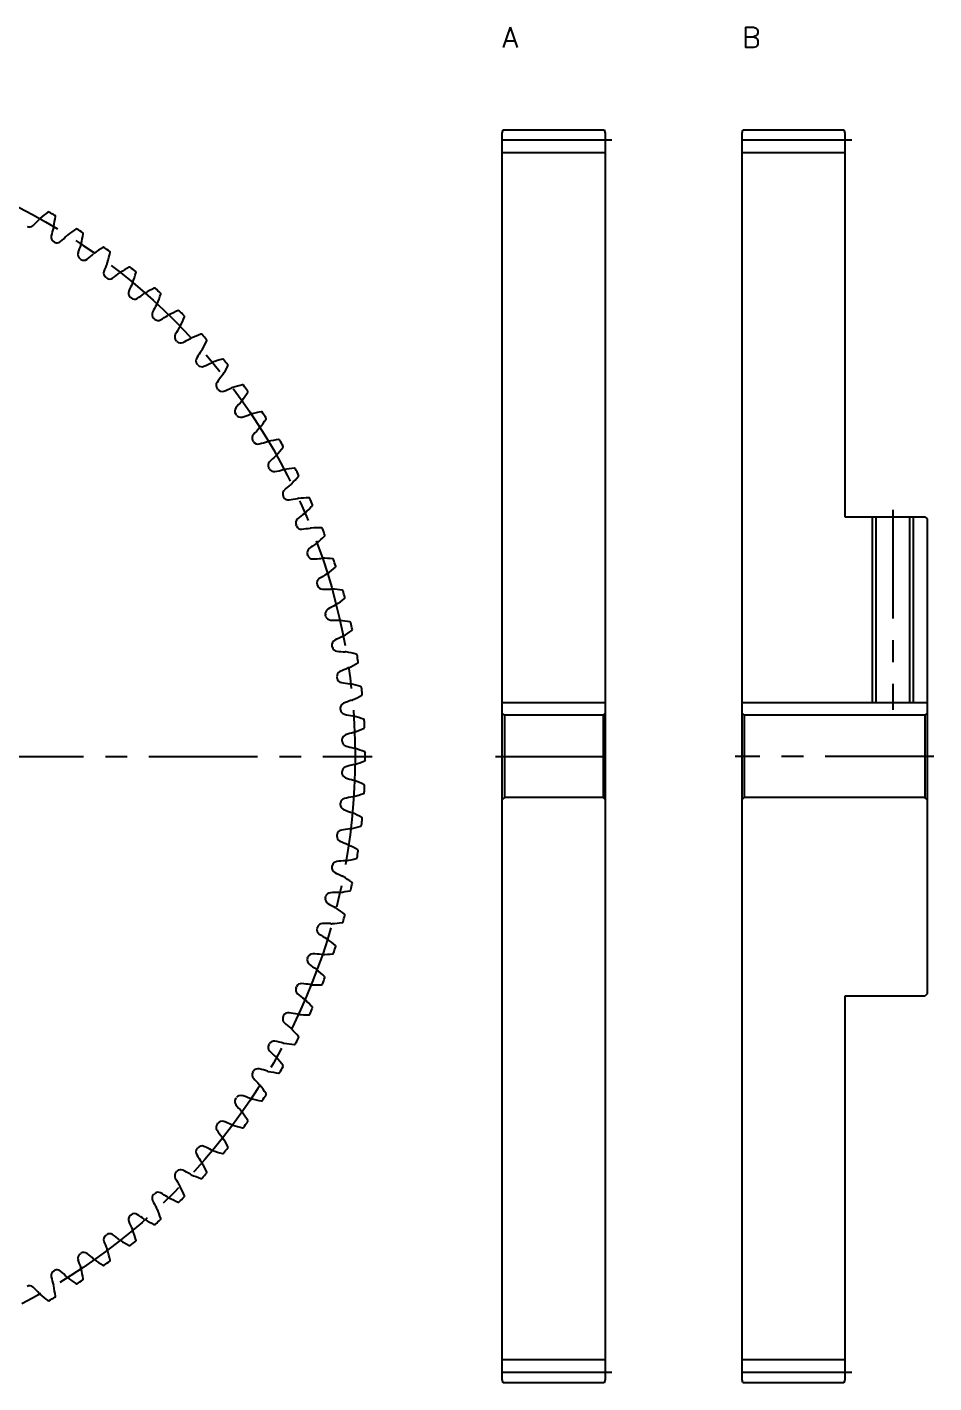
# Model space of a CAD drawing. Extents: x -1 to 266, y -13 to 208.
# Drawn here: x 133.6 to 266, y 10 to 208 of the extents above; entities that cross this region are included whole.
import ezdxf

# ---------------------------------------------------------------- set-up
doc = ezdxf.new("R2010")
doc.units = 0
doc.header["$LTSCALE"] = 0.5
doc.linetypes.add('CENTER', pattern=[50.8, 31.75, -6.35, 6.35, -6.35])
for name, color, linetype in [('MSM_CENTER', 1, 'CENTER'), ('MSM_CONTINUOUS', 7, 'CONTINUOUS'), ('MSM_NARROW', 5, 'CONTINUOUS'), ('MSM_PART_NUMBER', 7, 'CONTINUOUS')]:
    doc.layers.add(name, color=color, linetype=linetype)
doc.styles.get("Standard").update_dxf_attribs({"font": 'txt.shx', "height": 2, "bigfont": 'bigfont.shx'})

# ---------------------------------------------------------------- blocks, each defined once
blk = doc.blocks.new('*U6')
at = {"layer": 'MSM_PART_NUMBER'}
blk.add_text('A', height=3, dxfattribs=at).set_placement((203, 205))
blk = doc.blocks.new('*U7')
at = {"layer": 'MSM_PART_NUMBER'}
blk.add_text('B', height=3, dxfattribs=at).set_placement((238, 205))

msp = doc.modelspace()

# ---------------------------------------------------------------- linework, layer by layer
at = {"layer": 'MSM_CENTER'}
for p, q in [((219, 191.5), (202, 191.5)), ((254, 191.5), (237, 191.5)), ((260, 137.5), (260, 108.3)), ((-1, 101.5), (184, 101.5)), ((202, 101.5), (219, 101.5)), ((266, 101.5), (237, 101.5)), ((219, 11.5), (202, 11.5)), ((254, 11.5), (237, 11.5))]:
    msp.add_line(p, q, dxfattribs=at)
msp.add_circle((91.5, 101.5), 90, dxfattribs=at)
at = {"layer": 'MSM_CONTINUOUS'}
for p, q in [((203, 192.5), (203.13, 193)), ((203, 10.5), (203, 192.5)), ((203.13, 193), (217.87, 193)), ((217.87, 193), (218, 192.5)), ((218, 192.5), (218, 10.5)), ((238, 192.5), (238.13, 193)), ((238, 10.5), (238, 192.5)), ((238.13, 193), (252.87, 193)), ((252.87, 193), (253, 192.5)), ((253, 192.5), (253, 136.5)), ((218, 189.62), (203, 189.62)), ((253, 189.62), (238, 189.62)), ((253, 136.5), (264.7, 136.5)), ((257.54, 136.5), (257.54, 109.3)), ((262.46, 136.5), (262.46, 109.3)), ((264.7, 136.5), (265, 136.2)), ((265, 136.2), (265, 66.8)), ((218, 109.3), (203, 109.3)), ((265, 109.3), (238, 109.3)), ((203.3, 107.5), (203, 107.8)), ((217.7, 107.5), (203.3, 107.5)), ((203.3, 107.5), (203.3, 95.5)), ((218, 107.8), (217.7, 107.5)), ((217.7, 107.5), (217.7, 95.5)), ((238.3, 107.5), (238, 107.8)), ((264.7, 107.5), (238.3, 107.5)), ((238.3, 107.5), (238.3, 95.5)), ((265, 107.8), (264.7, 107.5)), ((264.7, 107.5), (264.7, 95.5)), ((203.3, 95.5), (203, 95.2)), ((217.7, 95.5), (203.3, 95.5)), ((218, 95.2), (217.7, 95.5)), ((238.3, 95.5), (238, 95.2)), ((264.7, 95.5), (238.3, 95.5)), ((265, 95.2), (264.7, 95.5)), ((253, 66.5), (253, 10.5)), ((264.7, 66.5), (253, 66.5)), ((265, 66.8), (264.7, 66.5)), ((218, 13.38), (203, 13.38)), ((253, 13.38), (238, 13.38)), ((203.13, 10), (203, 10.5)), ((217.87, 10), (203.13, 10)), ((218, 10.5), (217.87, 10)), ((238.13, 10), (238, 10.5)), ((252.87, 10), (238.13, 10)), ((253, 10.5), (252.87, 10))]:
    msp.add_line(p, q, dxfattribs=at)
for centre, radius, start, end in [((155.06, 157.3), 30, 127.8653, 130.75), ((136.74, 180.86), 0.15, 60.317, 127.8653), ((91.5, 101.5), 91.5, 59.683, 60.317), ((108.04, 184.44), 30, 349.25, 352.1347), ((137.61, 180.36), 0.15, 352.1347, 59.683), ((133.98, 179.56), 0.75, 241.4441, 314.7491), ((115.74, 197.97), 26.67, 314.7491, 317.4122), ((136.29, 179.08), 1.25, 130.75, 137.4301), ((162.93, 170.73), 26.67, 162.5878, 165.2509), ((136.29, 179.08), 1.25, 342.5699, 349.25), ((157.89, 153.89), 30, 124.8653, 127.75), ((140.83, 178.39), 0.15, 57.317, 124.8653), ((91.5, 101.5), 91.5, 56.683, 57.317), ((137.86, 177.32), 0.75, 165.2509, 238.556), ((91.5, 101.5), 88.13, 58.444, 58.556), ((138.01, 177.23), 0.75, 238.4441, 311.7491), ((120.75, 196.57), 26.67, 311.7491, 314.4122), ((140.29, 176.63), 1.25, 127.75, 134.4301), ((140.29, 176.63), 1.25, 339.5699, 346.25), ((112.36, 183.46), 30, 346.25, 349.1347), ((141.68, 177.84), 0.15, 349.1347, 56.683), ((141.77, 174.79), 0.75, 162.2509, 235.556), ((166.45, 166.89), 26.67, 159.5878, 162.2509), ((125.69, 194.91), 26.67, 308.7491, 311.4122), ((144.15, 173.97), 1.25, 124.75, 131.4301), ((160.54, 150.35), 30, 121.8653, 124.75), ((144.78, 175.7), 0.15, 54.317, 121.8653), ((91.5, 101.5), 91.5, 53.683, 54.317), ((116.62, 182.26), 30, 343.25, 346.1347), ((145.6, 175.11), 0.15, 346.1347, 53.683), ((91.5, 101.5), 88.13, 55.444, 55.556), ((141.91, 174.69), 0.75, 235.4441, 308.7491), ((145.53, 172.06), 0.75, 159.2509, 232.556), ((169.77, 162.88), 26.67, 156.5878, 159.2509), ((144.15, 173.97), 1.25, 336.5699, 343.25), ((163, 146.67), 30, 118.8653, 121.75), ((148.59, 172.81), 0.15, 51.317, 118.8653), ((91.5, 101.5), 91.5, 50.683, 51.317), ((149.38, 172.17), 0.15, 343.1347, 50.683), ((91.5, 101.5), 88.13, 52.444, 52.556), ((145.67, 171.96), 0.75, 232.4441, 305.7491), ((130.53, 192.99), 26.67, 305.7491, 308.4122), ((147.88, 171.12), 1.25, 121.75, 128.4301), ((172.88, 158.7), 26.67, 153.5878, 156.2509), ((147.88, 171.12), 1.25, 333.5699, 340.25), ((120.81, 180.83), 30, 340.25, 343.1347), ((149.15, 169.14), 0.75, 156.2509, 229.5559), ((91.5, 101.5), 88.13, 49.444, 49.556), ((149.29, 169.02), 0.75, 229.4441, 302.7491), ((135.27, 190.82), 26.67, 302.7491, 305.4122), ((151.44, 168.07), 1.25, 118.75, 125.4301), ((165.27, 142.86), 30, 115.8653, 118.75), ((152.25, 169.72), 0.15, 48.317, 115.8653), ((91.5, 101.5), 91.5, 47.683, 48.317), ((124.93, 179.19), 30, 337.25, 340.1347), ((153, 169.05), 0.15, 340.1347, 47.683), ((152.61, 166.03), 0.75, 153.2509, 226.556), ((175.76, 154.36), 26.67, 150.5878, 153.2509), ((151.44, 168.07), 1.25, 330.5699, 337.25), ((167.33, 138.95), 30, 112.8653, 115.75), ((155.74, 166.45), 0.15, 45.317, 112.8653), ((91.5, 101.5), 91.5, 44.683, 45.317), ((91.5, 101.5), 88.13, 46.444, 46.556), ((152.74, 165.91), 0.75, 226.4441, 299.7491), ((139.88, 188.41), 26.67, 299.7491, 302.4122), ((154.84, 164.84), 1.25, 115.75, 122.4301), ((128.95, 177.33), 30, 334.25, 337.1347), ((156.45, 165.74), 0.15, 337.1347, 44.683), ((155.91, 162.74), 0.75, 150.2509, 223.556), ((178.41, 149.88), 26.67, 147.5878, 150.2509), ((154.84, 164.84), 1.25, 327.5699, 334.25), ((144.36, 185.76), 26.67, 296.7491, 299.4122), ((158.07, 161.44), 1.25, 112.75, 119.4301), ((169.19, 134.93), 30, 109.8653, 112.75), ((159.05, 163), 0.15, 42.317, 109.8653), ((91.5, 101.5), 91.5, 41.683, 42.317), ((91.5, 101.5), 88.13, 43.444, 43.556), ((156.03, 162.61), 0.75, 223.4441, 296.7491), ((180.82, 145.27), 26.67, 144.5878, 147.2509), ((158.07, 161.44), 1.25, 324.5699, 331.25), ((132.86, 175.27), 30, 331.25, 334.1347), ((159.72, 162.25), 0.15, 334.1347, 41.683), ((159.02, 159.29), 0.75, 147.2509, 220.556), ((91.5, 101.5), 88.13, 40.444, 40.556), ((159.14, 159.15), 0.75, 220.4441, 293.7491), ((148.7, 182.88), 26.67, 293.7491, 296.4122), ((161.12, 157.88), 1.25, 109.75, 116.4301), ((170.83, 130.81), 30, 106.8653, 109.75), ((162.17, 159.38), 0.15, 39.317, 106.8653), ((136.67, 173), 30, 328.25, 331.1347), ((91.5, 101.5), 91.5, 38.683, 39.317), ((162.81, 158.59), 0.15, 331.1347, 38.683), ((182.99, 140.53), 26.67, 141.5878, 144.2509), ((161.12, 157.88), 1.25, 321.5699, 328.25), ((161.96, 155.67), 0.75, 144.2509, 217.556), ((91.5, 101.5), 88.13, 37.444, 37.556), ((162.06, 155.53), 0.75, 217.4441, 290.7491), ((152.88, 179.77), 26.67, 290.7491, 293.4122), ((163.97, 154.15), 1.25, 106.75, 113.4301), ((172.26, 126.62), 30, 103.8653, 106.75), ((140.35, 170.54), 30, 325.25, 328.1347), ((165.11, 155.6), 0.15, 36.317, 103.8653), ((91.5, 101.5), 91.5, 35.683, 36.317), ((165.7, 154.78), 0.15, 328.1347, 35.683), ((184.91, 135.69), 26.67, 138.5878, 141.2509), ((163.97, 154.15), 1.25, 318.5699, 325.25), ((164.69, 151.91), 0.75, 141.2509, 214.556), ((91.5, 101.5), 88.13, 34.444, 34.556), ((164.79, 151.77), 0.75, 214.4441, 287.7491), ((156.89, 176.45), 26.67, 287.7491, 290.4122), ((166.63, 150.29), 1.25, 103.75, 110.4301), ((173.46, 122.36), 30, 100.8653, 103.75), ((143.89, 167.89), 30, 322.25, 325.1347), ((167.84, 151.68), 0.15, 33.317, 100.8653), ((91.5, 101.5), 91.5, 32.683, 33.317), ((168.39, 150.83), 0.15, 325.1347, 32.683), ((167.23, 148.01), 0.75, 138.2509, 211.556), ((186.57, 130.75), 26.67, 135.5878, 138.2509), ((166.63, 150.29), 1.25, 315.5699, 322.25), ((91.5, 101.5), 88.13, 31.444, 31.556), ((167.32, 147.86), 0.75, 211.4441, 284.7491), ((160.73, 172.93), 26.67, 284.7491, 287.4122), ((169.08, 146.29), 1.25, 100.75, 107.4301), ((174.44, 118.04), 30, 97.8653, 100.75), ((147.3, 165.06), 30, 319.25, 322.1347), ((170.36, 147.61), 0.15, 30.317, 97.8653), ((91.5, 101.5), 91.5, 29.683, 30.317), ((170.86, 146.74), 0.15, 322.1347, 29.683), ((187.97, 125.74), 26.67, 132.5878, 135.2509), ((169.08, 146.29), 1.25, 312.5699, 319.25), ((169.56, 143.98), 0.75, 135.2509, 208.556), ((91.5, 101.5), 88.13, 28.444, 28.556), ((169.65, 143.83), 0.75, 208.4441, 281.7491), ((164.37, 169.2), 26.67, 281.7491, 284.4122), ((171.32, 142.17), 1.25, 97.75, 104.4301), ((175.19, 113.68), 30, 94.8653, 97.75), ((172.66, 143.42), 0.15, 27.317, 94.8653), ((91.5, 101.5), 91.5, 26.683, 27.317), ((173.12, 142.52), 0.15, 319.1347, 26.683), ((189.11, 120.66), 26.67, 129.5878, 132.2509), ((171.32, 142.17), 1.25, 309.5699, 316.25), ((150.55, 162.05), 30, 316.25, 319.1347), ((171.68, 139.84), 0.75, 132.2509, 205.556), ((91.5, 101.5), 88.13, 25.444, 25.556), ((171.75, 139.68), 0.75, 205.4441, 278.7491), ((167.81, 165.3), 26.67, 278.7491, 281.4122), ((173.34, 137.94), 1.25, 94.75, 101.4301), ((175.72, 109.28), 30, 91.8653, 94.75), ((174.75, 139.12), 0.15, 24.317, 91.8653), ((91.5, 101.5), 91.5, 23.683, 24.317), ((189.97, 115.52), 26.67, 126.5878, 129.2509), ((173.34, 137.94), 1.25, 306.5699, 313.25), ((153.64, 158.88), 30, 313.25, 316.1347), ((175.16, 138.19), 0.15, 316.1347, 23.683), ((173.58, 135.59), 0.75, 129.2509, 202.556), ((91.5, 101.5), 88.13, 22.444, 22.556), ((173.64, 135.43), 0.75, 202.4441, 275.7491), ((171.05, 161.22), 26.67, 275.7491, 278.4122), ((175.13, 133.6), 1.25, 91.75, 98.4301), ((176.01, 104.86), 30, 88.8653, 91.75), ((176.6, 134.71), 0.15, 21.317, 88.8653), ((91.5, 101.5), 91.5, 20.683, 21.317), ((156.55, 155.55), 30, 310.25, 313.1347), ((176.96, 133.76), 0.15, 313.1347, 20.683), ((175.25, 131.25), 0.75, 126.2509, 199.556), ((91.5, 101.5), 88.13, 19.444, 19.556), ((175.31, 131.09), 0.75, 199.4441, 272.7491), ((190.57, 110.35), 26.67, 123.5878, 126.2509), ((175.13, 133.6), 1.25, 303.5699, 310.25), ((174.06, 156.97), 26.67, 272.7491, 275.4122), ((176.7, 129.18), 1.25, 88.75, 95.4301), ((176.07, 100.44), 30, 85.8653, 88.75), ((159.29, 152.07), 30, 307.25, 310.1347), ((178.22, 130.21), 0.15, 18.317, 85.8653), ((91.5, 101.5), 91.5, 17.683, 18.317), ((178.53, 129.25), 0.15, 310.1347, 17.683), ((176.69, 126.83), 0.75, 123.2509, 196.556), ((190.9, 105.15), 26.67, 120.5878, 123.2509), ((176.7, 129.18), 1.25, 300.5699, 307.25), ((91.5, 101.5), 88.13, 16.444, 16.556), ((176.74, 126.66), 0.75, 196.4441, 269.7491), ((176.85, 152.57), 26.67, 269.7491, 272.4122), ((178.03, 124.69), 1.25, 85.75, 92.4301), ((175.9, 96.01), 30, 82.8653, 85.75), ((179.61, 125.63), 0.15, 15.317, 82.8653), ((91.5, 101.5), 91.5, 14.683, 15.317), ((177.9, 122.33), 0.75, 120.2509, 193.556), ((190.96, 99.94), 26.67, 117.5878, 120.2509), ((178.03, 124.69), 1.25, 297.5699, 304.25), ((161.85, 148.45), 30, 304.25, 307.1347), ((179.87, 124.65), 0.15, 307.1347, 14.683), ((91.5, 101.5), 88.13, 13.444, 13.556), ((177.94, 122.16), 0.75, 193.4441, 266.7491), ((179.41, 148.04), 26.67, 266.7491, 269.4122), ((179.12, 120.12), 1.25, 82.75, 89.4301), ((175.49, 91.6), 30, 79.8653, 82.75), ((180.75, 120.99), 0.15, 12.317, 79.8653), ((91.5, 101.5), 91.5, 11.683, 12.317), ((190.74, 94.74), 26.67, 114.5878, 117.2509), ((179.12, 120.12), 1.25, 294.5699, 301.25), ((164.21, 144.71), 30, 301.25, 304.1347), ((180.96, 120), 0.15, 304.1349, 11.683), ((178.87, 117.78), 0.75, 117.2509, 190.556), ((91.5, 101.5), 88.13, 10.444, 10.556), ((178.9, 117.61), 0.75, 190.4441, 263.7491), ((181.72, 143.37), 26.67, 263.7491, 266.4122), ((179.98, 115.51), 1.25, 79.75, 86.4301), ((174.86, 87.22), 30, 76.8653, 79.75), ((166.37, 140.84), 30, 298.25, 301.1347), ((181.64, 116.29), 0.15, 9.3165, 76.8653), ((91.5, 101.5), 91.5, 8.683, 9.317), ((181.8, 115.29), 0.15, 301.1347, 8.683), ((179.6, 113.19), 0.75, 114.2509, 187.556), ((91.5, 101.5), 88.13, 7.444, 7.556), ((179.63, 113.01), 0.75, 187.4441, 260.7491), ((190.25, 89.56), 26.67, 111.5878, 114.2509), ((179.98, 115.51), 1.25, 291.5699, 298.25), ((183.79, 138.59), 26.67, 260.7491, 263.4122), ((180.59, 110.86), 1.25, 76.75, 83.4301), ((174, 82.88), 30, 73.8653, 76.75), ((182.3, 111.55), 0.15, 6.3165, 73.8653), ((91.5, 101.5), 91.5, 5.683, 6.317), ((180.09, 108.56), 0.75, 111.2509, 184.556), ((189.49, 84.41), 26.67, 108.5878, 111.2509), ((180.59, 110.86), 1.25, 288.5699, 295.25), ((168.33, 136.87), 30, 295.25, 298.1347), ((182.4, 110.55), 0.15, 298.1347, 5.683), ((91.5, 101.5), 88.13, 4.444, 4.556), ((180.11, 108.39), 0.75, 184.4441, 257.7491), ((185.61, 133.71), 26.67, 257.7491, 260.4122), ((180.96, 106.19), 1.25, 73.75, 80.4301), ((172.91, 78.58), 30, 70.8653, 73.75), ((182.7, 106.79), 0.15, 3.317, 70.8653), ((188.46, 79.3), 26.67, 105.5878, 108.2509), ((180.96, 106.19), 1.25, 285.5699, 292.25), ((170.07, 132.8), 30, 292.25, 295.1347), ((182.75, 105.78), 0.15, 295.1347, 2.683), ((91.5, 101.5), 91.5, 2.683, 3.317), ((180.34, 103.91), 0.75, 108.2509, 181.556), ((91.5, 101.5), 88.13, 1.444, 1.556), ((180.35, 103.74), 0.75, 181.4441, 254.7491), ((187.16, 128.74), 26.67, 254.7491, 257.4122), ((181.08, 101.5), 1.25, 70.75, 77.4301), ((171.6, 74.36), 30, 67.8653, 70.75), ((182.85, 102.01), 0.15, 0.317, 67.8653), ((182.85, 100.99), 0.15, 292.1347, 359.683), ((91.5, 101.5), 91.5, 359.683, 0.317), ((91.5, 101.5), 88.13, 358.444, 358.556), ((180.34, 99.09), 0.75, 178.4441, 251.7491), ((180.35, 99.26), 0.75, 105.2509, 178.556), ((187.16, 74.26), 26.67, 102.5878, 105.2509), ((181.08, 101.5), 1.25, 282.5699, 289.25), ((171.6, 128.64), 30, 289.25, 292.1347), ((188.46, 123.7), 26.67, 251.7491, 254.4122), ((180.96, 96.81), 1.25, 67.75, 74.4301), ((170.07, 70.2), 30, 64.8653, 67.75), ((182.75, 97.22), 0.15, 357.317, 64.8653), ((91.5, 101.5), 91.5, 356.683, 357.317), ((180.11, 94.61), 0.75, 102.2509, 175.556), ((185.61, 69.29), 26.67, 99.5878, 102.2509), ((180.96, 96.81), 1.25, 279.5699, 286.25), ((172.91, 124.42), 30, 286.25, 289.1347), ((182.7, 96.21), 0.15, 289.1347, 356.683), ((180.09, 94.44), 0.75, 175.4441, 248.7491), ((91.5, 101.5), 88.13, 355.444, 355.556), ((189.49, 118.59), 26.67, 248.7491, 251.4122), ((180.59, 92.14), 1.25, 64.75, 71.4301), ((168.33, 66.13), 30, 61.8653, 64.75), ((174, 120.12), 30, 283.25, 286.1347), ((182.3, 91.45), 0.15, 286.1347, 353.683), ((91.5, 101.5), 91.5, 353.683, 354.317), ((182.4, 92.45), 0.15, 354.317, 61.8653), ((179.6, 89.81), 0.75, 172.4441, 245.7491), ((91.5, 101.5), 88.13, 352.444, 352.556), ((179.63, 89.99), 0.75, 99.2509, 172.556), ((190.25, 113.44), 26.67, 245.7491, 248.4122), ((183.79, 64.41), 26.67, 96.5878, 99.2509), ((180.59, 92.14), 1.25, 276.5699, 283.25), ((179.98, 87.49), 1.25, 61.75, 68.4301), ((166.37, 62.16), 30, 58.8653, 61.75), ((91.5, 101.5), 91.5, 350.683, 351.317), ((181.8, 87.71), 0.15, 351.317, 58.8653), ((178.87, 85.22), 0.75, 169.4441, 242.7491), ((91.5, 101.5), 88.13, 349.444, 349.556), ((178.9, 85.39), 0.75, 96.2509, 169.556), ((181.72, 59.63), 26.67, 93.5878, 96.2509), ((179.98, 87.49), 1.25, 273.5699, 280.25), ((174.86, 115.78), 30, 280.25, 283.1347), ((181.64, 86.71), 0.15, 283.1347, 350.683), ((190.74, 108.26), 26.67, 242.7491, 245.4122), ((179.12, 82.88), 1.25, 58.75, 65.4301), ((164.21, 58.29), 30, 55.8653, 58.75), ((177.94, 80.84), 0.75, 93.2509, 166.556), ((179.41, 54.96), 26.67, 90.5878, 93.2509), ((179.12, 82.88), 1.25, 270.5699, 277.25), ((175.49, 111.4), 30, 277.25, 280.1347), ((180.75, 82.01), 0.15, 280.1347, 347.683), ((91.5, 101.5), 91.5, 347.683, 348.317), ((180.96, 83), 0.15, 348.317, 55.8653), ((177.9, 80.67), 0.75, 166.4441, 239.7491), ((91.5, 101.5), 88.13, 346.444, 346.556), ((190.96, 103.06), 26.67, 239.7491, 242.4122), ((178.03, 78.31), 1.25, 55.75, 62.4301), ((161.85, 54.55), 30, 52.8653, 55.75), ((175.9, 106.99), 30, 274.25, 277.1347), ((179.61, 77.37), 0.15, 277.1347, 344.683), ((91.5, 101.5), 91.5, 344.683, 345.317), ((179.87, 78.35), 0.15, 345.317, 52.8653), ((176.69, 76.17), 0.75, 163.4441, 236.7491), ((91.5, 101.5), 88.13, 343.444, 343.556), ((176.74, 76.34), 0.75, 90.2509, 163.556), ((190.9, 97.85), 26.67, 236.7491, 239.4122), ((176.85, 50.43), 26.67, 87.5878, 90.2509), ((178.03, 78.31), 1.25, 267.5699, 274.25), ((176.7, 73.82), 1.25, 52.75, 59.4301), ((159.29, 50.93), 30, 49.8653, 52.75), ((91.5, 101.5), 91.5, 341.683, 342.317), ((178.53, 73.75), 0.15, 342.317, 49.8653), ((175.25, 71.75), 0.75, 160.4441, 233.7491), ((91.5, 101.5), 88.13, 340.444, 340.556), ((175.31, 71.91), 0.75, 87.2509, 160.556), ((174.06, 46.03), 26.67, 84.5878, 87.2509), ((176.7, 73.82), 1.25, 264.5699, 271.25), ((176.07, 102.56), 30, 271.25, 274.1347), ((178.22, 72.79), 0.15, 274.1347, 341.683), ((190.57, 92.65), 26.67, 233.7491, 236.4122), ((175.13, 69.4), 1.25, 49.75, 56.4301), ((156.55, 47.45), 30, 46.8653, 49.75), ((176.96, 69.24), 0.15, 339.317, 46.8653), ((173.58, 67.41), 0.75, 157.4441, 230.7491), ((91.5, 101.5), 88.13, 337.444, 337.556), ((173.64, 67.57), 0.75, 84.2509, 157.556), ((171.05, 41.78), 26.67, 81.5878, 84.2509), ((175.13, 69.4), 1.25, 261.5699, 268.25), ((176.01, 98.14), 30, 268.25, 271.1347), ((176.6, 68.29), 0.15, 271.1347, 338.683), ((91.5, 101.5), 91.5, 338.683, 339.317), ((189.97, 87.48), 26.67, 230.7491, 233.4122), ((173.34, 65.06), 1.25, 46.75, 53.4301), ((153.64, 44.12), 30, 43.8653, 46.75), ((171.68, 63.16), 0.75, 154.4441, 227.7491), ((91.5, 101.5), 88.13, 334.444, 334.556), ((171.75, 63.32), 0.75, 81.2509, 154.556), ((167.81, 37.7), 26.67, 78.5878, 81.2509), ((173.34, 65.06), 1.25, 258.5699, 265.25), ((175.72, 93.72), 30, 265.25, 268.1347), ((174.75, 63.88), 0.15, 268.1347, 335.683), ((91.5, 101.5), 91.5, 335.683, 336.317), ((175.16, 64.81), 0.15, 336.317, 43.8653), ((189.11, 82.34), 26.67, 227.7491, 230.4122), ((171.32, 60.83), 1.25, 43.75, 50.4301), ((150.55, 40.95), 30, 40.8653, 43.75), ((91.5, 101.5), 88.13, 331.444, 331.556), ((169.65, 59.17), 0.75, 78.2509, 151.556), ((164.37, 33.8), 26.67, 75.5878, 78.2509), ((171.32, 60.83), 1.25, 255.5699, 262.25), ((175.19, 89.32), 30, 262.25, 265.1347), ((172.66, 59.58), 0.15, 265.1347, 332.683), ((91.5, 101.5), 91.5, 332.683, 333.317), ((173.12, 60.48), 0.15, 333.317, 40.8653), ((169.56, 59.02), 0.75, 151.4441, 224.7491), ((187.97, 77.26), 26.67, 224.7491, 227.4122), ((169.08, 56.71), 1.25, 40.75, 47.4301), ((147.3, 37.94), 30, 37.8653, 40.75), ((91.5, 101.5), 88.13, 328.444, 328.556), ((167.32, 55.14), 0.75, 75.2509, 148.556), ((160.73, 30.07), 26.67, 72.5878, 75.2509), ((169.08, 56.71), 1.25, 252.5699, 259.25), ((174.44, 84.96), 30, 259.25, 262.1347), ((91.5, 101.5), 91.5, 329.683, 330.317), ((170.86, 56.26), 0.15, 330.317, 37.8653), ((167.23, 54.99), 0.75, 148.4441, 221.7491), ((186.57, 72.25), 26.67, 221.7491, 224.4122), ((166.63, 52.71), 1.25, 37.75, 44.4301), ((143.89, 35.11), 30, 34.8653, 37.75), ((170.36, 55.39), 0.15, 262.1347, 329.683), ((164.69, 51.09), 0.75, 145.4441, 218.7491), ((91.5, 101.5), 88.13, 325.444, 325.556), ((164.79, 51.23), 0.75, 72.2509, 145.556), ((156.89, 26.55), 26.67, 69.5878, 72.2509), ((166.63, 52.71), 1.25, 249.5699, 256.25), ((173.46, 80.64), 30, 256.25, 259.1347), ((91.5, 101.5), 91.5, 326.683, 327.317), ((168.39, 52.17), 0.15, 327.317, 34.8653), ((184.91, 67.31), 26.67, 218.7491, 221.4122), ((163.97, 48.85), 1.25, 34.75, 41.4301), ((140.35, 32.46), 30, 31.8653, 34.75), ((167.84, 51.32), 0.15, 259.1347, 326.683), ((161.96, 47.33), 0.75, 142.4441, 215.7491), ((91.5, 101.5), 88.13, 322.444, 322.556), ((162.06, 47.47), 0.75, 69.2509, 142.556), ((152.88, 23.23), 26.67, 66.5878, 69.2509), ((163.97, 48.85), 1.25, 246.5699, 253.25), ((172.26, 76.38), 30, 253.25, 256.1347), ((91.5, 101.5), 91.5, 323.683, 324.317), ((165.7, 48.22), 0.15, 324.317, 31.8653), ((182.99, 62.47), 26.67, 215.7491, 218.4122), ((161.12, 45.12), 1.25, 31.75, 38.4301), ((136.67, 30), 30, 28.8653, 31.75), ((165.11, 47.4), 0.15, 256.1347, 323.683), ((159.02, 43.71), 0.75, 139.4441, 212.7491), ((91.5, 101.5), 88.13, 319.444, 319.556), ((159.14, 43.85), 0.75, 66.2509, 139.556), ((148.7, 20.12), 26.67, 63.5878, 66.2509), ((161.12, 45.12), 1.25, 243.5699, 250.25), ((170.83, 72.19), 30, 250.25, 253.1347), ((91.5, 101.5), 91.5, 320.683, 321.317), ((162.81, 44.41), 0.15, 321.317, 28.8653), ((180.82, 57.73), 26.67, 212.7491, 215.4122), ((158.07, 41.56), 1.25, 28.75, 35.4301), ((132.86, 27.73), 30, 25.8653, 28.75), ((162.17, 43.62), 0.15, 253.1347, 320.683), ((155.91, 40.26), 0.75, 136.4441, 209.7491), ((178.41, 53.12), 26.67, 209.7491, 212.4122), ((91.5, 101.5), 88.13, 316.444, 316.556), ((156.03, 40.39), 0.75, 63.2509, 136.5559), ((144.36, 17.24), 26.67, 60.5878, 63.2509), ((158.07, 41.56), 1.25, 240.5699, 247.25), ((169.19, 68.07), 30, 247.25, 250.1347), ((159.05, 40), 0.15, 250.1347, 317.683), ((91.5, 101.5), 91.5, 317.683, 318.317), ((159.72, 40.75), 0.15, 318.317, 25.8653), ((91.5, 101.5), 88.13, 313.444, 313.556), ((152.74, 37.09), 0.75, 60.2509, 133.5559), ((139.88, 14.59), 26.67, 57.5878, 60.2509), ((154.84, 38.16), 1.25, 25.75, 32.4301), ((128.95, 25.67), 30, 22.8653, 25.75), ((152.61, 36.97), 0.75, 133.4441, 206.7491), ((175.76, 48.64), 26.67, 206.7491, 209.4122), ((154.84, 38.16), 1.25, 237.5699, 244.25), ((167.33, 64.05), 30, 244.25, 247.1347), ((155.74, 36.55), 0.15, 247.1347, 314.683), ((91.5, 101.5), 91.5, 314.683, 315.317), ((156.45, 37.26), 0.15, 315.317, 22.8653), ((149.15, 33.86), 0.75, 130.4441, 203.7491), ((91.5, 101.5), 88.13, 310.444, 310.556), ((149.29, 33.98), 0.75, 57.2509, 130.556), ((135.27, 12.18), 26.67, 54.5878, 57.2509), ((151.44, 34.93), 1.25, 234.5699, 241.25), ((165.27, 60.14), 30, 241.25, 244.1347), ((91.5, 101.5), 91.5, 311.683, 312.317), ((151.44, 34.93), 1.25, 22.75, 29.4301), ((124.93, 23.81), 30, 19.8653, 22.75), ((153, 33.95), 0.15, 312.317, 19.8653), ((145.67, 31.04), 0.75, 54.2509, 127.556), ((172.88, 44.3), 26.67, 203.7491, 206.4122), ((147.88, 31.88), 1.25, 19.75, 26.4301), ((120.81, 22.17), 30, 16.8653, 19.75), ((152.25, 33.28), 0.15, 244.1347, 311.683), ((145.53, 30.94), 0.75, 127.4441, 200.7491), ((169.77, 40.12), 26.67, 200.7491, 203.4122), ((91.5, 101.5), 88.13, 307.444, 307.556), ((130.53, 10.01), 26.67, 51.5878, 54.2509), ((147.88, 31.88), 1.25, 231.5699, 238.25), ((163, 56.33), 30, 238.25, 241.1347), ((148.59, 30.19), 0.15, 241.1347, 308.683), ((91.5, 101.5), 91.5, 308.683, 309.317), ((149.38, 30.83), 0.15, 309.317, 16.8653), ((141.77, 28.21), 0.75, 124.4441, 197.7491), ((166.45, 36.11), 26.67, 197.7491, 200.4122), ((91.5, 101.5), 88.13, 304.444, 304.556), ((141.91, 28.31), 0.75, 51.2509, 124.556), ((125.69, 8.09), 26.67, 48.5878, 51.2509), ((144.15, 29.03), 1.25, 228.5699, 235.25), ((160.54, 52.65), 30, 235.25, 238.1347), ((91.5, 101.5), 91.5, 305.683, 306.317), ((144.15, 29.03), 1.25, 16.75, 23.4301), ((116.62, 20.74), 30, 13.8653, 16.75), ((145.6, 27.89), 0.15, 306.317, 13.8653), ((137.86, 25.68), 0.75, 121.4441, 194.7491), ((91.5, 101.5), 88.13, 301.444, 301.556), ((138.01, 25.77), 0.75, 48.2509, 121.556), ((120.75, 6.43), 26.67, 45.5878, 48.2509), ((140.29, 26.37), 1.25, 13.75, 20.4301), ((112.36, 19.54), 30, 10.8653, 13.75), ((144.78, 27.3), 0.15, 238.1347, 305.683), ((133.98, 23.44), 0.75, 45.2509, 118.5559), ((115.74, 5.03), 26.67, 42.5878, 45.2509), ((162.93, 32.27), 26.67, 194.7491, 197.4122), ((136.29, 23.92), 1.25, 10.75, 17.4301), ((108.04, 18.56), 30, 7.8653, 10.75), ((140.29, 26.37), 1.25, 225.5699, 232.25), ((157.89, 49.11), 30, 232.25, 235.1347), ((140.83, 24.61), 0.15, 235.1347, 302.683), ((91.5, 101.5), 91.5, 302.683, 303.317), ((141.68, 25.16), 0.15, 303.317, 10.8653), ((136.29, 23.92), 1.25, 222.5699, 229.25), ((155.06, 45.7), 30, 229.25, 232.1347), ((136.74, 22.14), 0.15, 232.1347, 299.683), ((91.5, 101.5), 91.5, 299.683, 300.317), ((137.61, 22.64), 0.15, 300.317, 7.8653)]:
    msp.add_arc(centre, radius, start, end, dxfattribs=at)
at = {"layer": 'MSM_NARROW'}
for p, q in [((257, 136.5), (257, 109.3)), ((263, 136.5), (263, 109.3))]:
    msp.add_line(p, q, dxfattribs=at)

# ---------------------------------------------------------------- block references
at = {"layer": 'MSM_CONTINUOUS'}
for name in ['*U6', '*U7']:
    msp.add_blockref(name, (0, 0), dxfattribs=at)

doc.saveas('drawing.dxf')
